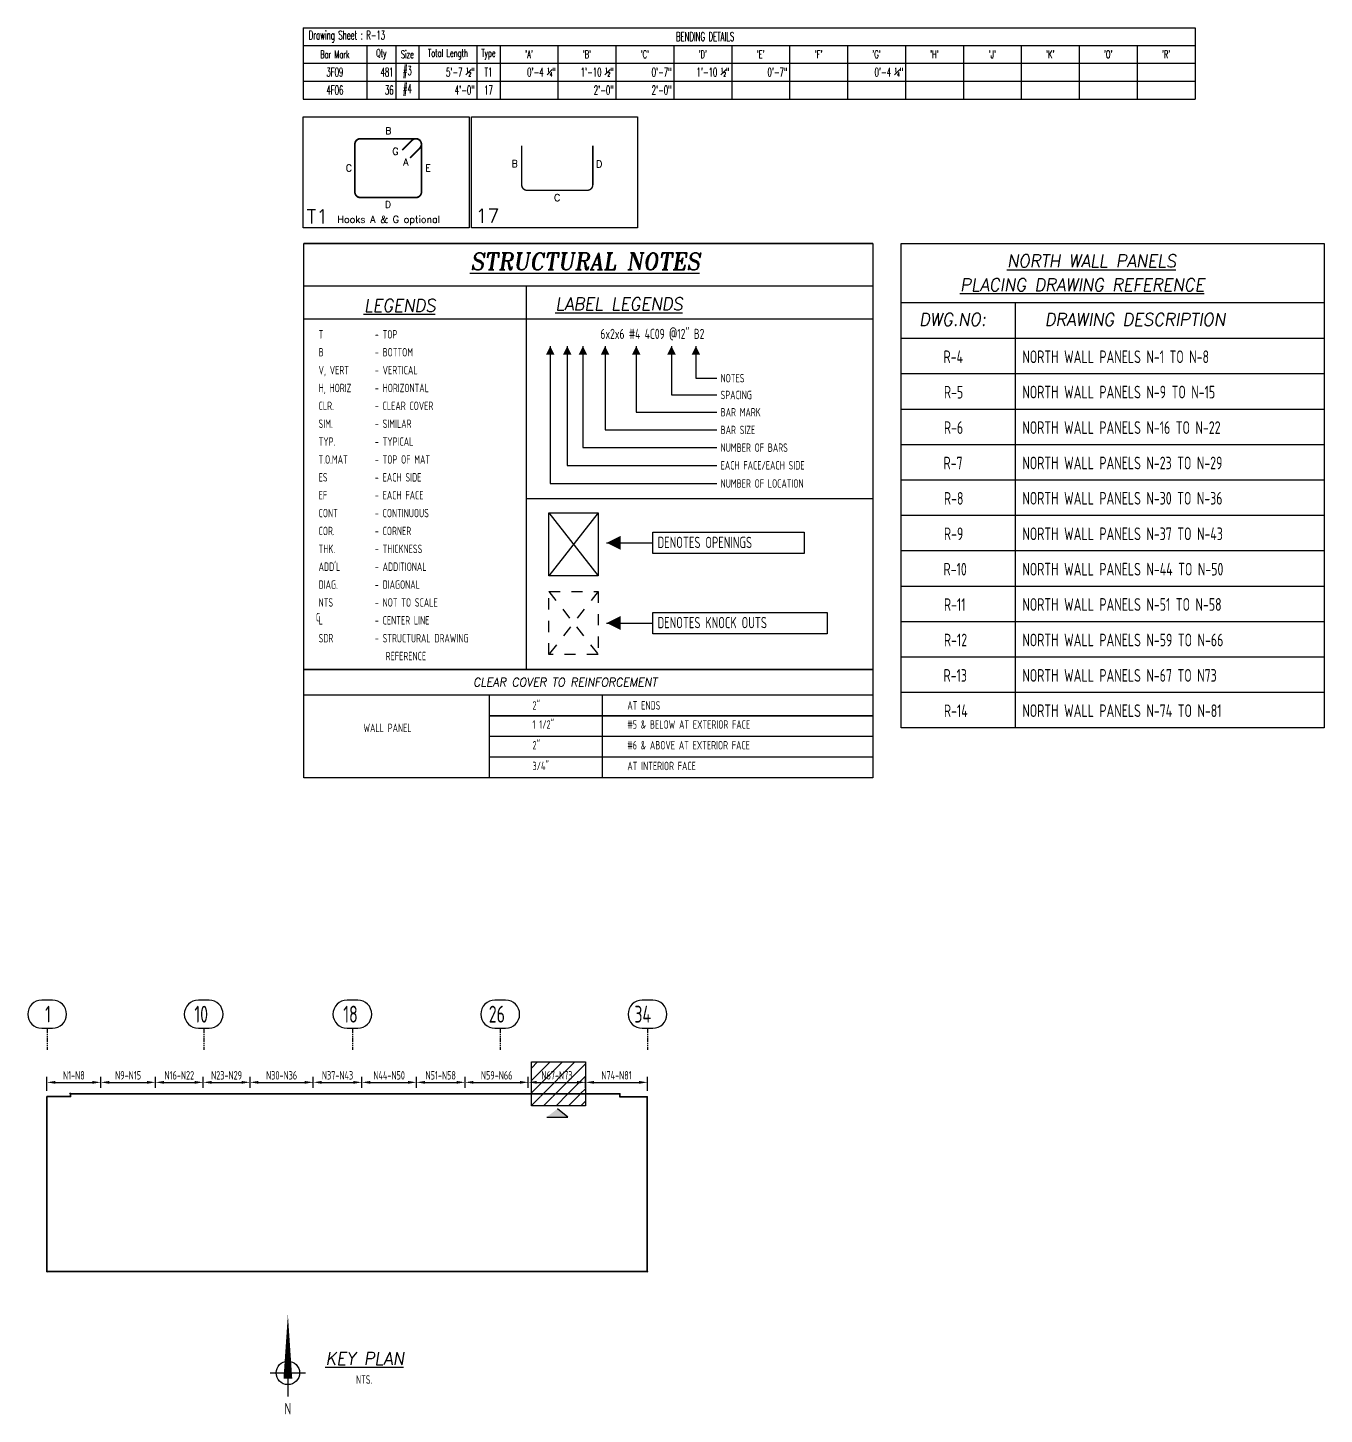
# Model space of a CAD drawing. Header units: inches. Extents: x -3675 to 11984, y -3832 to 1837.
# Drawn here: x 6451.3 to 6796.9, y -3497.9 to -3128.3 of the extents above; entities that cross this region are included whole.
import ezdxf
from ezdxf.enums import TextEntityAlignment as Align

# ---------------------------------------------------------------- set-up
doc = ezdxf.new("R2010")
doc.units = ezdxf.units.IN
doc.header["$MEASUREMENT"] = 0
doc.linetypes.add('HIDDEN', pattern=[6, 3, -3])
doc.linetypes.add('PHANTOM', pattern=[2.5, 1.25, -0.25, 0.25, -0.25, 0.25, -0.25])
doc.layers.get('0').update_dxf_attribs({"linetype": 'CONTINUOUS'})
doc.layers.get('Defpoints').update_dxf_attribs({"linetype": 'CONTINUOUS'})
for name, color, linetype in [('0-25', 7, 'CONTINUOUS'), ('0-25TEXT', 7, 'CONTINUOUS'), ('0-35', 3, 'CONTINUOUS'), ('0-35TEXT', 3, 'CONTINUOUS'), ('0-50', 10, 'CONTINUOUS'), ('BARLIST', 7, 'CONTINUOUS'), ('CADS-BAR-SKETCH', 7, 'CONTINUOUS'), ('GRID', 8, 'PHANTOM'), ('Hatch', 253, 'CONTINUOUS'), ('Hgblock', 7, 'CONTINUOUS'), ('hidden', 7, 'HIDDEN')]:
    doc.layers.add(name, color=color, linetype=linetype)
doc.styles.add('AR', font='ARCHQUIK.shx', dxfattribs={"width": 0.8})
doc.styles.add('ROMANS', font='romans.shx', dxfattribs={"width": 0.57})
doc.styles.add('ROMANT', font='romant')
doc.dimstyles.new('CADS_DIM_48', dxfattribs={"dimscale": 48, "dimtxt": 0.09375, "dimasz": 0.09375, "dimexe": 0.0625, "dimexo": 0.0625, "dimgap": 0.09375, "dimtad": 0, "dimtih": 1, "dimtoh": 1, "dimzin": 1, "dimdsep": 46, "dimlunit": 4, "dimtxsty": 'AR', "dimblk": 'CLOSED', "dimcen": 0.1875, "dimadec": 0, "dimazin": 0, "dimtfac": 1, "dimtofl": 0, "dimtmove": 0, "dimatfit": 1, "dimldrblk": 'DOTBLANK', "dimfxl": 1, "dimtzin": 0, "dimarcsym": 0})

# ---------------------------------------------------------------- blocks, each defined once
blk = doc.blocks.new('leadrblk')
blk.add_lwpolyline([(0, 0, 0, 1, 0), (1, 0, 1, 1, 0)], format="xyseb")
blk = doc.blocks.new('A$C2A293661')
at = {"layer": '0-35TEXT', "style": 'AR', "width": 0.8}
for s, p in [('C', (-0.72, 0.84)), ('L', (0, 0))]:
    blk.add_text(s, height=2.25, dxfattribs=at).set_placement(p)
blk = doc.blocks.new('*D1140')
at = {"layer": '0-35', "color": 0, "lineweight": -2, "transparency": 16777216}
for p, q in [((6456.4, -3411.74), (6456.4, -3407.95)), ((6458.65, -3409.45), (6468.53, -3409.45)), ((6470.78, -3410.95), (6470.78, -3407.95))]:
    blk.add_line(p, q, dxfattribs=at)
at = {"layer": '0-35', "color": 0, "transparency": 16777216}
for points in [[(6458.65, -3409.08), (6458.65, -3409.83), (6456.4, -3409.45)], [(6468.53, -3409.08), (6468.53, -3409.83), (6470.78, -3409.45)]]:
    blk.add_solid(points, dxfattribs=at)
at = {"layer": 'Defpoints', "color": 0, "transparency": 16777216}
for p in [(6470.78, -3409.45), (6456.4, -3413.24), (6470.78, -3412.45)]:
    blk.add_point(p, dxfattribs=at)
at = {"layer": '0-35', "color": 0, "transparency": 16777216, "insert": (6463.59, -3407.58), "char_height": 2.25, "attachment_point": 5, "style": 'AR'}
blk.add_mtext('N1-N8', dxfattribs=at)
blk = doc.blocks.new('_DotBlank')
at = {"layer": '0-35', "color": 0, "lineweight": -2}
blk.add_line((-0.5, 0), (-1, 0), dxfattribs=at)
blk.add_circle((0, 0), 0.5, dxfattribs=at)
blk = doc.blocks.new('*D1141')
at = {"layer": '0-35', "color": 0, "lineweight": -2, "transparency": 16777216}
for p, q in [((6470.78, -3410.95), (6470.78, -3407.95)), ((6473.03, -3409.45), (6483.09, -3409.45)), ((6485.34, -3410.95), (6485.34, -3407.95))]:
    blk.add_line(p, q, dxfattribs=at)
at = {"layer": '0-35', "color": 0, "transparency": 16777216}
for points in [[(6473.03, -3409.08), (6473.03, -3409.83), (6470.78, -3409.45)], [(6483.09, -3409.08), (6483.09, -3409.83), (6485.34, -3409.45)]]:
    blk.add_solid(points, dxfattribs=at)
at = {"layer": 'Defpoints', "color": 0, "transparency": 16777216}
for p in [(6485.34, -3409.45), (6470.78, -3412.45), (6485.34, -3412.45)]:
    blk.add_point(p, dxfattribs=at)
at = {"layer": '0-35', "color": 0, "transparency": 16777216, "insert": (6478.06, -3407.58), "char_height": 2.25, "attachment_point": 5, "style": 'AR'}
blk.add_mtext('N9-N15', dxfattribs=at)
blk = doc.blocks.new('*D1142')
at = {"layer": '0-35', "color": 0, "lineweight": -2, "transparency": 16777216}
for p, q in [((6485.34, -3410.95), (6485.34, -3407.95)), ((6487.59, -3409.45), (6495.82, -3409.45)), ((6498.07, -3410.95), (6498.07, -3407.95))]:
    blk.add_line(p, q, dxfattribs=at)
at = {"layer": '0-35', "color": 0, "transparency": 16777216}
for points in [[(6487.59, -3409.08), (6487.59, -3409.83), (6485.34, -3409.45)], [(6495.82, -3409.08), (6495.82, -3409.83), (6498.07, -3409.45)]]:
    blk.add_solid(points, dxfattribs=at)
at = {"layer": 'Defpoints', "color": 0, "transparency": 16777216}
for p in [(6498.07, -3409.45), (6485.34, -3412.45), (6498.07, -3412.45)]:
    blk.add_point(p, dxfattribs=at)
at = {"layer": '0-35', "color": 0, "transparency": 16777216, "insert": (6491.71, -3407.58), "char_height": 2.25, "attachment_point": 5, "style": 'AR'}
blk.add_mtext('N16-N22', dxfattribs=at)
blk = doc.blocks.new('*D1143')
at = {"layer": '0-35', "color": 0, "lineweight": -2, "transparency": 16777216}
for p, q in [((6498.07, -3410.95), (6498.07, -3407.95)), ((6500.32, -3409.45), (6508.3, -3409.45)), ((6510.55, -3410.95), (6510.55, -3407.95))]:
    blk.add_line(p, q, dxfattribs=at)
at = {"layer": '0-35', "color": 0, "transparency": 16777216}
for points in [[(6500.32, -3409.08), (6500.32, -3409.83), (6498.07, -3409.45)], [(6508.3, -3409.08), (6508.3, -3409.83), (6510.55, -3409.45)]]:
    blk.add_solid(points, dxfattribs=at)
at = {"layer": 'Defpoints', "color": 0, "transparency": 16777216}
for p in [(6510.55, -3409.45), (6498.07, -3412.45), (6510.55, -3412.45)]:
    blk.add_point(p, dxfattribs=at)
at = {"layer": '0-35', "color": 0, "transparency": 16777216, "insert": (6504.31, -3407.58), "char_height": 2.25, "attachment_point": 5, "style": 'AR'}
blk.add_mtext('N23-N29', dxfattribs=at)
blk = doc.blocks.new('*D1144')
at = {"layer": '0-35', "color": 0, "lineweight": -2, "transparency": 16777216}
for p, q in [((6510.55, -3410.95), (6510.55, -3407.95)), ((6512.8, -3409.45), (6525.16, -3409.45)), ((6527.41, -3410.95), (6527.41, -3407.95))]:
    blk.add_line(p, q, dxfattribs=at)
at = {"layer": '0-35', "color": 0, "transparency": 16777216}
for points in [[(6512.8, -3409.08), (6512.8, -3409.83), (6510.55, -3409.45)], [(6525.16, -3409.08), (6525.16, -3409.83), (6527.41, -3409.45)]]:
    blk.add_solid(points, dxfattribs=at)
at = {"layer": 'Defpoints', "color": 0, "transparency": 16777216}
for p in [(6527.41, -3409.45), (6510.55, -3412.45), (6527.41, -3412.45)]:
    blk.add_point(p, dxfattribs=at)
at = {"layer": '0-35', "color": 0, "transparency": 16777216, "insert": (6518.98, -3407.58), "char_height": 2.25, "attachment_point": 5, "style": 'AR'}
blk.add_mtext('N30-N36', dxfattribs=at)
blk = doc.blocks.new('*D1145')
at = {"layer": '0-35', "color": 0, "lineweight": -2, "transparency": 16777216}
for p, q in [((6527.41, -3410.95), (6527.41, -3407.95)), ((6529.66, -3409.45), (6538.1, -3409.45)), ((6540.35, -3410.95), (6540.35, -3407.95))]:
    blk.add_line(p, q, dxfattribs=at)
at = {"layer": '0-35', "color": 0, "transparency": 16777216}
for points in [[(6529.66, -3409.08), (6529.66, -3409.83), (6527.41, -3409.45)], [(6538.1, -3409.08), (6538.1, -3409.83), (6540.35, -3409.45)]]:
    blk.add_solid(points, dxfattribs=at)
at = {"layer": 'Defpoints', "color": 0, "transparency": 16777216}
for p in [(6540.35, -3409.45), (6527.41, -3412.45), (6540.35, -3412.45)]:
    blk.add_point(p, dxfattribs=at)
at = {"layer": '0-35', "color": 0, "transparency": 16777216, "insert": (6533.88, -3407.58), "char_height": 2.25, "attachment_point": 5, "style": 'AR'}
blk.add_mtext('N37-N43', dxfattribs=at)
blk = doc.blocks.new('*D1146')
at = {"layer": '0-35', "color": 0, "lineweight": -2, "transparency": 16777216}
for p, q in [((6540.35, -3410.95), (6540.35, -3407.95)), ((6542.6, -3409.45), (6552.66, -3409.45)), ((6554.91, -3410.95), (6554.91, -3407.95))]:
    blk.add_line(p, q, dxfattribs=at)
at = {"layer": '0-35', "color": 0, "transparency": 16777216}
for points in [[(6542.6, -3409.08), (6542.6, -3409.83), (6540.35, -3409.45)], [(6552.66, -3409.08), (6552.66, -3409.83), (6554.91, -3409.45)]]:
    blk.add_solid(points, dxfattribs=at)
at = {"layer": 'Defpoints', "color": 0, "transparency": 16777216}
for p in [(6554.91, -3409.45), (6540.35, -3412.45), (6554.91, -3412.45)]:
    blk.add_point(p, dxfattribs=at)
at = {"layer": '0-35', "color": 0, "transparency": 16777216, "insert": (6547.63, -3407.58), "char_height": 2.25, "attachment_point": 5, "style": 'AR'}
blk.add_mtext('N44-N50', dxfattribs=at)
blk = doc.blocks.new('*D1147')
at = {"layer": '0-35', "color": 0, "lineweight": -2, "transparency": 16777216}
for p, q in [((6554.91, -3410.95), (6554.91, -3407.95)), ((6557.16, -3409.45), (6565.61, -3409.45)), ((6567.86, -3410.95), (6567.86, -3407.95))]:
    blk.add_line(p, q, dxfattribs=at)
at = {"layer": '0-35', "color": 0, "transparency": 16777216}
for points in [[(6557.16, -3409.08), (6557.16, -3409.83), (6554.91, -3409.45)], [(6565.61, -3409.08), (6565.61, -3409.83), (6567.86, -3409.45)]]:
    blk.add_solid(points, dxfattribs=at)
at = {"layer": 'Defpoints', "color": 0, "transparency": 16777216}
for p in [(6567.86, -3409.45), (6554.91, -3412.45), (6567.86, -3412.45)]:
    blk.add_point(p, dxfattribs=at)
at = {"layer": '0-35', "color": 0, "transparency": 16777216, "insert": (6561.38, -3407.58), "char_height": 2.25, "attachment_point": 5, "style": 'AR'}
blk.add_mtext('N51-N58', dxfattribs=at)
blk = doc.blocks.new('*D1148')
at = {"layer": '0-35', "color": 0, "lineweight": -2, "transparency": 16777216}
for p, q in [((6567.86, -3410.95), (6567.86, -3407.95)), ((6570.11, -3409.45), (6582.48, -3409.45)), ((6584.73, -3410.95), (6584.73, -3407.95))]:
    blk.add_line(p, q, dxfattribs=at)
at = {"layer": '0-35', "color": 0, "transparency": 16777216}
for points in [[(6570.11, -3409.08), (6570.11, -3409.83), (6567.86, -3409.45)], [(6582.48, -3409.08), (6582.48, -3409.83), (6584.73, -3409.45)]]:
    blk.add_solid(points, dxfattribs=at)
at = {"layer": 'Defpoints', "color": 0, "transparency": 16777216}
for p in [(6584.73, -3409.45), (6567.86, -3412.45), (6584.73, -3412.45)]:
    blk.add_point(p, dxfattribs=at)
at = {"layer": '0-35', "color": 0, "transparency": 16777216, "insert": (6576.3, -3407.58), "char_height": 2.25, "attachment_point": 5, "style": 'AR'}
blk.add_mtext('N59-N66', dxfattribs=at)
blk = doc.blocks.new('*D1149')
at = {"layer": '0-35', "color": 0, "lineweight": -2, "transparency": 16777216}
for p, q in [((6584.73, -3410.95), (6584.73, -3407.95)), ((6586.98, -3409.45), (6597.74, -3409.45)), ((6599.99, -3410.95), (6599.99, -3407.95))]:
    blk.add_line(p, q, dxfattribs=at)
at = {"layer": '0-35', "color": 0, "transparency": 16777216}
for points in [[(6586.98, -3409.08), (6586.98, -3409.83), (6584.73, -3409.45)], [(6597.74, -3409.08), (6597.74, -3409.83), (6599.99, -3409.45)]]:
    blk.add_solid(points, dxfattribs=at)
at = {"layer": 'Defpoints', "color": 0, "transparency": 16777216}
for p in [(6599.99, -3409.45), (6584.73, -3412.45), (6599.99, -3412.45)]:
    blk.add_point(p, dxfattribs=at)
at = {"layer": '0-35', "color": 0, "transparency": 16777216, "insert": (6592.36, -3407.58), "char_height": 2.25, "attachment_point": 5, "style": 'AR'}
blk.add_mtext('N67-N73', dxfattribs=at)
blk = doc.blocks.new('*U1209')
at = {"layer": 'Hgblock', "color": 3}
for p, q in [((-0.375, 0), (0.375, 0)), ((0, 0), (0, -0.5))]:
    blk.add_line(p, q, dxfattribs=at)
blk.add_lwpolyline([(0, 1.25, 0, 0.187, 0), (0, -0.125, 0.187, 0.187, 0)], format="xyseb", dxfattribs=at)
blk.add_circle((0, 0), 0.25, dxfattribs=at)
at = {"layer": 'Hgblock', "color": 3, "style": 'AR', "width": 0.8}
blk.add_text('N', height=0.244, dxfattribs=at).set_placement((0, -0.761), align=Align.MIDDLE)
blk = doc.blocks.new('*D1150')
at = {"layer": '0-35', "color": 0, "lineweight": -2, "transparency": 16777216}
for p, q in [((6599.99, -3410.95), (6599.99, -3407.95)), ((6602.24, -3409.45), (6614.24, -3409.45)), ((6616.49, -3411.74), (6616.49, -3407.95))]:
    blk.add_line(p, q, dxfattribs=at)
at = {"layer": '0-35', "color": 0, "transparency": 16777216}
for points in [[(6602.24, -3409.08), (6602.24, -3409.83), (6599.99, -3409.45)], [(6614.24, -3409.08), (6614.24, -3409.83), (6616.49, -3409.45)]]:
    blk.add_solid(points, dxfattribs=at)
at = {"layer": 'Defpoints', "color": 0, "transparency": 16777216}
for p in [(6616.49, -3409.45), (6599.99, -3412.45), (6616.49, -3413.24)]:
    blk.add_point(p, dxfattribs=at)
at = {"layer": '0-35', "color": 0, "transparency": 16777216, "insert": (6608.24, -3407.58), "char_height": 2.25, "attachment_point": 5, "style": 'AR'}
blk.add_mtext('N74-N81', dxfattribs=at)
blk = doc.blocks.new('*T1261')
at = {"layer": 'BARLIST', "color": 0, "linetype": 'ByBlock', "lineweight": -2, "transparency": 16777216}
for p, q in [((0, 0), (237.77, 0)), ((0, 0), (0, -19.01)), ((237.77, 0), (237.77, -19.01)), ((0, -4.72), (237.77, -4.72)), ((17.01, -4.72), (17.01, -19.01)), ((24.73, -4.72), (24.73, -19.01)), ((30.91, -4.72), (30.91, -19.01)), ((46.35, -4.72), (46.35, -19.01)), ((52.52, -4.72), (52.52, -19.01)), ((67.96, -4.72), (67.96, -19.01)), ((83.4, -4.72), (83.4, -19.01)), ((98.83, -4.72), (98.83, -19.01)), ((114.27, -4.72), (114.27, -19.01)), ((129.71, -4.72), (129.71, -19.01)), ((145.15, -4.72), (145.15, -19.01)), ((160.58, -4.72), (160.58, -19.01)), ((176.02, -4.72), (176.02, -19.01)), ((191.46, -4.72), (191.46, -19.01)), ((206.89, -4.72), (206.89, -19.01)), ((222.33, -4.72), (222.33, -19.01)), ((0, -9.45), (237.77, -9.45)), ((0, -14.23), (237.77, -14.23)), ((0, -19.01), (237.77, -19.01))]:
    blk.add_line(p, q, dxfattribs=at)
at = {"layer": 'BARLIST', "color": 0, "transparency": 16777216, "style": 'ROMANS'}
for s, insert, char_height, width, attachment_point in [(' Drawing Sheet : R-13', (0.59, -2.36), 2.3622, 97.6535, 4), ('BENDING DETAILS', (99.43, -2.36), 2.3622, 137.752, 4), ('Bar Mark', (8.5, -7.09), 2.126, 15.8268, 5), ('Qty', (20.87, -7.09), 2.126, 6.5433, 5), ('Size', (27.82, -7.09), 2.126, 4.9961, 5), ('Total Length', (38.63, -7.09), 2.126, 14.2559, 5), ('Type', (49.44, -7.09), 2.126, 4.9961, 5), ("'A'", (60.24, -7.09), 2.126, 14.2559, 5), ("'B'", (75.68, -7.09), 2.126, 14.2559, 5), ("'C'", (91.12, -7.09), 2.126, 14.2559, 5), ("'D'", (106.55, -7.09), 2.126, 14.2559, 5), ("'E'", (121.99, -7.09), 2.126, 14.2559, 5), ("'F'", (137.43, -7.09), 2.126, 14.2559, 5), ("'G'", (152.86, -7.09), 2.126, 14.2559, 5), ("'H'", (168.3, -7.09), 2.126, 14.2559, 5), ("'J'", (183.74, -7.09), 2.126, 14.2559, 5), ("'K'", (199.18, -7.09), 2.126, 14.2559, 5), ("'O'", (214.61, -7.09), 2.126, 14.2559, 5), ("'R'", (230.05, -7.09), 2.126, 14.2559, 5), ('3F09', (8.5, -11.84), 2.362, 15.8268, 5), ('481', (24.14, -11.84), 2.362, 6.5433, 6), ('#3', (27.82, -11.84), 2.362, 4.9961, 5), ('5\'-7 {\\H0.5x;\\S1#2;}"', (45.76, -11.84), 2.3622, 14.2559, 6), ('T1', (49.44, -11.84), 2.362, 4.9961, 5), ('0\'-4 {\\H0.5x;\\S1#4;}"', (67.37, -11.84), 2.3622, 14.2559, 6), ('1\'-10 {\\H0.5x;\\S1#2;}"', (82.81, -11.84), 2.3622, 14.2559, 6), ('0\'-7"', (98.24, -11.84), 2.362, 14.2559, 6), ('1\'-10 {\\H0.5x;\\S1#2;}"', (113.68, -11.84), 2.3622, 14.2559, 6), ('0\'-7"', (129.12, -11.84), 2.362, 14.2559, 6), ('0\'-4 {\\H0.5x;\\S1#4;}"', (159.99, -11.84), 2.3622, 14.2559, 6), ('#4', (27.82, -16.62), 2.362, 4.9961, 5), ('4F06', (8.5, -16.62), 2.362, 15.8268, 5), ('36', (24.14, -16.62), 2.362, 6.5433, 6), ('4\'-0"', (45.76, -16.62), 2.362, 14.2559, 6), ('17', (49.44, -16.62), 2.362, 4.9961, 5), ('2\'-0"', (82.81, -16.62), 2.362, 14.2559, 6), ('2\'-0"', (98.24, -16.62), 2.362, 14.2559, 6)]:
    blk.add_mtext(s, dxfattribs=dict(at, insert=insert, char_height=char_height, width=width, attachment_point=attachment_point))
blk = doc.blocks.new('T1')
at = {"layer": 'CADS-BAR-SKETCH'}
blk.add_lwpolyline([(0, 0), (0, 1), (1.5, 1), (1.5, 0)], close=True, dxfattribs=at)
at = {"layer": 'CADS-BAR-SKETCH', "const_width": 0.0156}
for points in [[(0.468, 0.754, -0.414214), (0.518, 0.804, 0.414214), (0.468, 0.754), (0.468, 0.323, 0.414214), (0.518, 0.273), (1.019, 0.273, 0.414214), (1.069, 0.323), (1.069, 0.754, 0.668179), (0.983, 0.789), (0.896, 0.702)], [(0.966, 0.631), (1.054, 0.719, 0.668179), (1.019, 0.804), (0.518, 0.804)]]:
    blk.add_lwpolyline(points, format="xyb", dxfattribs=at)
at = {"layer": 'CADS-BAR-SKETCH', "style": 'ROMANS'}
for s, height, p in [('B', 0.0625, (0.742, 0.844)), ('G', 0.0625, (0.806, 0.659)), ('C', 0.0625, (0.386, 0.508)), ('A', 0.0625, (0.903, 0.563)), ('E', 0.0625, (1.103, 0.508)), ('T1', 0.125, (0.033, 0.039)), ('D', 0.0625, (0.739, 0.179)), ('Hooks A & G optional', 0.0625, (0.311, 0.045))]:
    blk.add_text(s, height=height, dxfattribs=at).set_placement(p)
blk = doc.blocks.new('17')
at = {"layer": 'CADS-BAR-SKETCH'}
blk.add_lwpolyline([(0, 0), (0, 1), (1.5, 1), (1.5, 0)], close=True, dxfattribs=at)
at = {"layer": 'CADS-BAR-SKETCH', "const_width": 0.0125}
blk.add_lwpolyline([(0.454, 0.741), (0.454, 0.388, 0.414214), (0.504, 0.338), (1.046, 0.338, 0.414214), (1.096, 0.388), (1.096, 0.741)], format="xyb", dxfattribs=at)
at = {"layer": 'CADS-BAR-SKETCH', "style": 'ROMANS'}
for s, height, p in [('B', 0.0625, (0.363, 0.547)), ('D', 0.0625, (1.125, 0.544)), ('C', 0.0625, (0.746, 0.24)), ('17', 0.125, (0.037, 0.045))]:
    blk.add_text(s, height=height, dxfattribs=at).set_placement(p)
blk = doc.blocks.new('*T1262')
at = {"layer": 'BARLIST', "color": 0, "transparency": 16777216, "xscale": 29.52755949857756, "yscale": 29.52755949857756, "zscale": 29.52755949857756}
for name, p in [('T1', (0.3, -29.53, 0)), ('17', (45.18, -29.53, 0))]:
    blk.add_blockref(name, p, dxfattribs=at)

msp = doc.modelspace()

# ---------------------------------------------------------------- hatches: boundary and pattern name
at = {"layer": '0-25TEXT'}
msp.add_hatch(color=256, dxfattribs=at).paths.add_polyline_path([(6595.29078, -3418.69141), (6592.47835, -3416.53147), (6589.66592, -3418.69141)])
at = {"layer": 'Hatch'}
h = msp.add_hatch(dxfattribs=at)
h.set_pattern_fill('ANSI31', color=256, scale=18.75)
h.set_pattern_definition([(45, (-3426.7491, -3895.2392), (-1.6572815, 1.6572815), [])])
h.paths.add_polyline_path([(6585.58959, -3404.01087), (6585.58959, -3413.23677), (6585.65819, -3413.23677), (6591.91525, -3413.23677), (6591.91525, -3412.52115), (6591.71317, -3412.52115), (6591.71317, -3412.45255), (6599.9697, -3412.45255), (6599.9697, -3404.01087)])
h.paths.add_polyline_path([(6591.98384, -3412.52115), (6591.98384, -3413.30536), (6585.65819, -3413.30536), (6585.65819, -3415.68999), (6599.9697, -3415.68999), (6599.9697, -3412.52115)])

# ---------------------------------------------------------------- linework, layer by layer
at = {"layer": '0-25'}
for points in [[(6603.33686, -3257.6752), (6590.19798, -3274.47155)], [(6590.19798, -3257.6752), (6603.33686, -3274.47155)]]:
    msp.add_lwpolyline(points, dxfattribs=at)
at = {"layer": '0-25TEXT'}
for p, q in [((6595.29078, -3418.69141), (6592.47835, -3416.53147)), ((6589.66592, -3418.69141), (6595.29078, -3418.69141))]:
    msp.add_line(p, q, dxfattribs=at)
for points in [[(6590.55836, -3213.22037), (6590.55836, -3249.8293), (6634.98239, -3249.8293)], [(6595.10897, -3213.22037), (6595.10897, -3244.99132), (6634.98239, -3244.99132)], [(6599.27238, -3213.22037), (6599.27238, -3240.27262), (6634.98239, -3240.27262)], [(6605.17851, -3213.22037), (6605.17851, -3235.55391), (6634.98239, -3235.55391)], [(6613.50534, -3213.22037), (6613.50534, -3230.83521), (6634.98239, -3230.83521)], [(6622.89712, -3213.22037), (6622.89712, -3226.23573), (6634.98239, -3226.23573)], [(6629.3842, -3213.22037), (6629.3842, -3221.75554), (6634.98239, -3221.75554)], [(6605.59575, -3265.64753), (6617.89633, -3265.64753)], [(6605.59575, -3287.02446), (6617.89633, -3287.02446)], [(6605.59575, -3287.02446), (6617.89633, -3287.02446)]]:
    msp.add_lwpolyline(points, dxfattribs=at)
at = {"layer": '0-35'}
for p, q in [((6456.40356, -3413.23677), (6456.40356, -3413.30536)), ((6462.72921, -3413.23677), (6456.40356, -3413.23677)), ((6456.40356, -3413.30536), (6456.40356, -3413.23677)), ((6456.40356, -3413.23677), (6456.47215, -3413.23677)), ((6456.40356, -3459.97745), (6456.40356, -3413.23677)), ((6462.7978, -3413.30536), (6456.40356, -3413.30536)), ((6456.47215, -3459.97745), (6456.47215, -3413.23677)), ((6458.53652, -3413.23677), (6458.53652, -3413.30536)), ((6460.6667, -3413.23677), (6460.6667, -3413.30536)), ((6462.7978, -3412.45255), (6462.52713, -3412.45255)), ((6462.52713, -3412.45255), (6609.22777, -3412.45255)), ((6462.52713, -3412.52115), (6462.52713, -3412.45255)), ((6462.52713, -3412.45255), (6462.52713, -3412.52115)), ((6462.52713, -3412.52115), (6462.72921, -3412.52115)), ((6462.72921, -3413.23677), (6462.72921, -3412.52115)), ((6462.7978, -3413.30536), (6462.7978, -3412.52115)), ((6462.7978, -3412.52115), (6609.0294, -3412.52115)), ((6462.7978, -3413.30536), (6462.7978, -3413.23677)), ((6464.43737, -3412.45255), (6464.43737, -3412.52115)), ((6464.43762, -3412.45255), (6464.43762, -3412.52115)), ((6466.34532, -3412.45255), (6466.34532, -3412.52115)), ((6466.34532, -3412.45255), (6466.34532, -3412.52115)), ((6468.4755, -3412.45255), (6468.4755, -3412.52115)), ((6468.4755, -3412.45255), (6468.4755, -3412.52115)), ((6470.78366, -3412.45255), (6470.78366, -3412.52115)), ((6473.09182, -3412.45255), (6473.09182, -3412.52115)), ((6475.39998, -3412.45255), (6475.39998, -3412.52115)), ((6477.70814, -3412.45255), (6477.70814, -3412.52115)), ((6478.41449, -3412.45255), (6478.41449, -3412.52115)), ((6480.72265, -3412.45255), (6480.72265, -3412.52115)), ((6483.03081, -3412.45255), (6483.03081, -3412.52115)), ((6485.33897, -3412.45255), (6485.33897, -3412.52115)), ((6487.64713, -3412.45255), (6487.64713, -3412.52115)), ((6488.35348, -3412.45255), (6488.35348, -3412.52115)), ((6490.66164, -3412.45255), (6490.66164, -3412.52115)), ((6492.9698, -3412.45255), (6492.9698, -3412.52115)), ((6495.27796, -3412.45255), (6495.27796, -3412.52115)), ((6497.36364, -3412.45255), (6497.36364, -3412.52115)), ((6498.07278, -3412.45255), (6498.07278, -3412.52115)), ((6500.60619, -3412.45255), (6500.60619, -3412.52115)), ((6500.60619, -3412.52115), (6500.60619, -3412.45255)), ((6502.91435, -3412.52115), (6502.91435, -3412.45255)), ((6505.22251, -3412.52115), (6505.22251, -3412.45255)), ((6507.53066, -3412.52115), (6507.53066, -3412.45255)), ((6508.23702, -3412.52115), (6508.23702, -3412.45255)), ((6510.54518, -3412.52115), (6510.54518, -3412.45255)), ((6512.85333, -3412.52115), (6512.85333, -3412.45255)), ((6515.16149, -3412.52115), (6515.16149, -3412.45255)), ((6517.46965, -3412.52115), (6517.46965, -3412.45255)), ((6518.176, -3412.52115), (6518.176, -3412.45255)), ((6520.48416, -3412.52115), (6520.48416, -3412.45255)), ((6522.79232, -3412.52115), (6522.79232, -3412.45255)), ((6525.10048, -3412.52115), (6525.10048, -3412.45255)), ((6527.40864, -3412.52115), (6527.40864, -3412.45255)), ((6528.11499, -3412.52115), (6528.11499, -3412.45255)), ((6530.42315, -3412.52115), (6530.42315, -3412.45255)), ((6532.72668, -3412.52115), (6532.72668, -3412.45255)), ((6535.0302, -3412.52115), (6535.0302, -3412.45255)), ((6537.33836, -3412.52115), (6537.33836, -3412.45255)), ((6538.04471, -3412.52115), (6538.04471, -3412.45255)), ((6540.35287, -3412.52115), (6540.35287, -3412.45255)), ((6542.66103, -3412.52115), (6542.66103, -3412.45255)), ((6544.96919, -3412.52115), (6544.96919, -3412.45255)), ((6547.27735, -3412.52115), (6547.27735, -3412.45255)), ((6547.9837, -3412.52115), (6547.9837, -3412.45255)), ((6550.29186, -3412.52115), (6550.29186, -3412.45255)), ((6552.60002, -3412.52115), (6552.60002, -3412.45255)), ((6554.90817, -3412.52115), (6554.90817, -3412.45255)), ((6557.21633, -3412.52115), (6557.21633, -3412.45255)), ((6557.92269, -3412.52115), (6557.92269, -3412.45255)), ((6560.23084, -3412.52115), (6560.23084, -3412.45255)), ((6562.539, -3412.52115), (6562.539, -3412.45255)), ((6564.84716, -3412.52115), (6564.84716, -3412.45255)), ((6567.15532, -3412.52115), (6567.15532, -3412.45255)), ((6567.86167, -3412.52115), (6567.86167, -3412.45255)), ((6570.16983, -3412.52115), (6570.16983, -3412.45255)), ((6572.48077, -3412.52115), (6572.48077, -3412.45255)), ((6574.79171, -3412.52115), (6574.79171, -3412.45255)), ((6577.09987, -3412.52115), (6577.09987, -3412.45255)), ((6577.80622, -3412.52115), (6577.80622, -3412.45255)), ((6580.11438, -3412.52115), (6580.11438, -3412.45255)), ((6582.42254, -3412.52115), (6582.42254, -3412.45255)), ((6584.7307, -3412.52115), (6584.7307, -3412.45255)), ((6587.03886, -3412.52115), (6587.03886, -3412.45255)), ((6587.74521, -3412.52115), (6587.74521, -3412.45255)), ((6590.05337, -3412.52115), (6590.05337, -3412.45255)), ((6592.36153, -3412.52115), (6592.36153, -3412.45255)), ((6594.66969, -3412.52115), (6594.66969, -3412.45255)), ((6596.97785, -3412.52115), (6596.97785, -3412.45255)), ((6597.6842, -3412.52115), (6597.6842, -3412.45255)), ((6599.99236, -3412.52115), (6599.99236, -3412.45255)), ((6602.30052, -3412.52115), (6602.30052, -3412.45255)), ((6604.60868, -3412.52115), (6604.60868, -3412.45255)), ((6606.91683, -3412.52115), (6606.91683, -3412.45255)), ((6609.0294, -3412.52115), (6609.0294, -3413.30536)), ((6609.0294, -3413.30536), (6616.41907, -3413.30536)), ((6609.098, -3412.52115), (6609.22777, -3412.52115)), ((6609.098, -3412.52115), (6609.098, -3413.23677)), ((6609.098, -3413.23677), (6616.41907, -3413.23677)), ((6609.22777, -3412.52115), (6609.22777, -3412.45255)), ((6611.677, -3413.23677), (6611.677, -3413.30536)), ((6613.80719, -3413.23677), (6613.80719, -3413.30536)), ((6616.41907, -3413.30536), (6616.41907, -3413.23677)), ((6616.42597, -3459.97745), (6616.42597, -3413.23525)), ((6616.42597, -3413.23525), (6616.49457, -3413.23525)), ((6616.49457, -3459.97745), (6616.49457, -3413.23525)), ((6456.40356, -3415.36695), (6456.47215, -3415.36695)), ((6456.40356, -3417.49713), (6456.47215, -3417.49713)), ((6616.42597, -3415.08419), (6616.42597, -3415.15279)), ((6616.42597, -3415.15279), (6616.42597, -3415.08419)), ((6616.42597, -3415.08419), (6616.49457, -3415.08419)), ((6616.42597, -3416.65733), (6616.49457, -3416.65733)), ((6616.42597, -3417.95406), (6616.49457, -3417.95406)), ((6456.40356, -3419.62731), (6456.47215, -3419.62731)), ((6456.40356, -3421.75749), (6456.47215, -3421.75749)), ((6616.42597, -3419.62731), (6616.49457, -3419.62731)), ((6616.42597, -3421.75749), (6616.49457, -3421.75749)), ((6456.40356, -3423.88767), (6456.47215, -3423.88767)), ((6616.42597, -3423.88767), (6616.49457, -3423.88767)), ((6456.40356, -3426.01785), (6456.47215, -3426.01785)), ((6456.40356, -3428.14803), (6456.47215, -3428.14803)), ((6616.42597, -3426.01785), (6616.49457, -3426.01785)), ((6616.42597, -3428.14803), (6616.49457, -3428.14803)), ((6456.40356, -3430.27821), (6456.47215, -3430.27821)), ((6456.40356, -3432.40839), (6456.47215, -3432.40839)), ((6616.42597, -3430.27821), (6616.49457, -3430.27821)), ((6616.42597, -3432.40839), (6616.49457, -3432.40839)), ((6456.40356, -3434.53857), (6456.47215, -3434.53857)), ((6456.40356, -3436.66875), (6456.47215, -3436.66875)), ((6616.42597, -3434.53857), (6616.49457, -3434.53857)), ((6616.42597, -3436.66875), (6616.49457, -3436.66875)), ((6456.40356, -3438.79893), (6456.47215, -3438.79893)), ((6616.42597, -3438.79893), (6616.49457, -3438.79893)), ((6456.40356, -3440.92911), (6456.47215, -3440.92911)), ((6456.40356, -3443.05929), (6456.47215, -3443.05929)), ((6616.42597, -3440.92911), (6616.49457, -3440.92911)), ((6616.42597, -3443.05929), (6616.49457, -3443.05929)), ((6456.40356, -3445.18947), (6456.47215, -3445.18947)), ((6456.40356, -3447.31965), (6456.47215, -3447.31965)), ((6616.42597, -3445.18947), (6616.49457, -3445.18947)), ((6616.42597, -3447.31965), (6616.49457, -3447.31965)), ((6456.40356, -3449.44983), (6456.47215, -3449.44983)), ((6456.40356, -3451.58001), (6456.47215, -3451.58001)), ((6616.42597, -3449.44983), (6616.49457, -3449.44983)), ((6616.42597, -3451.58001), (6616.49457, -3451.58001)), ((6456.40356, -3453.71019), (6456.47215, -3453.71019)), ((6616.42597, -3453.71019), (6616.49457, -3453.71019)), ((6456.40356, -3455.84038), (6456.47215, -3455.84038)), ((6456.40356, -3457.97056), (6456.47215, -3457.97056)), ((6616.42597, -3455.84038), (6616.49457, -3455.84038)), ((6616.42597, -3457.97056), (6616.49457, -3457.97056)), ((6616.49457, -3459.90885), (6456.40356, -3459.90885)), ((6456.40356, -3459.90885), (6456.40356, -3459.97745)), ((6616.49457, -3459.97745), (6456.40356, -3459.97745)), ((6456.40356, -3459.97745), (6456.47215, -3459.97745)), ((6457.93677, -3459.90885), (6457.93677, -3459.97745)), ((6459.46998, -3459.90885), (6459.46998, -3459.97745)), ((6461.77814, -3459.90885), (6461.77814, -3459.97745)), ((6464.08629, -3459.90885), (6464.08629, -3459.97745)), ((6464.79265, -3459.90885), (6464.79265, -3459.97745)), ((6467.10081, -3459.90885), (6467.10081, -3459.97745)), ((6469.41479, -3459.90885), (6469.41479, -3459.97745)), ((6471.72295, -3459.90885), (6471.72295, -3459.97745)), ((6474.03111, -3459.90885), (6474.03111, -3459.97745)), ((6474.73746, -3459.90885), (6474.73746, -3459.97745)), ((6477.04562, -3459.90885), (6477.04562, -3459.97745)), ((6479.35378, -3459.90885), (6479.35378, -3459.97745)), ((6481.66194, -3459.90885), (6481.66194, -3459.97745)), ((6483.9701, -3459.90885), (6483.9701, -3459.97745)), ((6484.67645, -3459.90885), (6484.67645, -3459.97745)), ((6486.98461, -3459.90885), (6486.98461, -3459.97745)), ((6489.29277, -3459.90885), (6489.29277, -3459.97745)), ((6491.60093, -3459.90885), (6491.60093, -3459.97745)), ((6493.90909, -3459.90885), (6493.90909, -3459.97745)), ((6494.61544, -3459.90885), (6494.61544, -3459.97745)), ((6496.9236, -3459.90885), (6496.9236, -3459.97745)), ((6499.23176, -3459.90885), (6499.23176, -3459.97745)), ((6501.53991, -3459.90885), (6501.53991, -3459.97745)), ((6503.84807, -3459.90885), (6503.84807, -3459.97745)), ((6504.55443, -3459.90885), (6504.55443, -3459.97745)), ((6506.86258, -3459.90885), (6506.86258, -3459.97745)), ((6509.17074, -3459.90885), (6509.17074, -3459.97745)), ((6511.4789, -3459.90885), (6511.4789, -3459.97745)), ((6513.78706, -3459.90885), (6513.78706, -3459.97745)), ((6514.49341, -3459.90885), (6514.49341, -3459.97745)), ((6516.80157, -3459.90885), (6516.80157, -3459.97745)), ((6519.10973, -3459.90885), (6519.10973, -3459.97745)), ((6521.41789, -3459.90885), (6521.41789, -3459.97745)), ((6523.72605, -3459.90885), (6523.72605, -3459.97745)), ((6524.4324, -3459.90885), (6524.4324, -3459.97745)), ((6526.74056, -3459.90885), (6526.74056, -3459.97745)), ((6529.04872, -3459.90885), (6529.04872, -3459.97745)), ((6531.35688, -3459.90885), (6531.35688, -3459.97745)), ((6533.66504, -3459.90885), (6533.66504, -3459.97745)), ((6534.37139, -3459.90885), (6534.37139, -3459.97745)), ((6536.67955, -3459.90885), (6536.67955, -3459.97745)), ((6538.98771, -3459.90885), (6538.98771, -3459.97745)), ((6541.29587, -3459.90885), (6541.29587, -3459.97745)), ((6543.60402, -3459.90885), (6543.60402, -3459.97745)), ((6544.31038, -3459.90885), (6544.31038, -3459.97745)), ((6546.61854, -3459.90885), (6546.61854, -3459.97745)), ((6548.92669, -3459.90885), (6548.92669, -3459.97745)), ((6551.23485, -3459.90885), (6551.23485, -3459.97745)), ((6553.54301, -3459.90885), (6553.54301, -3459.97745)), ((6554.24936, -3459.90885), (6554.24936, -3459.97745)), ((6556.55752, -3459.90885), (6556.55752, -3459.97745)), ((6558.86568, -3459.90885), (6558.86568, -3459.97745)), ((6561.17384, -3459.90885), (6561.17384, -3459.97745)), ((6563.482, -3459.90885), (6563.482, -3459.97745)), ((6564.18835, -3459.90885), (6564.18835, -3459.97745)), ((6566.49651, -3459.90885), (6566.49651, -3459.97745)), ((6568.80467, -3459.90885), (6568.80467, -3459.97745)), ((6571.11283, -3459.90885), (6571.11283, -3459.97745)), ((6573.64624, -3459.90885), (6573.64624, -3459.97745)), ((6574.35259, -3459.90885), (6574.35259, -3459.97745)), ((6576.44106, -3459.90885), (6576.44106, -3459.97745)), ((6578.74922, -3459.90885), (6578.74922, -3459.97745)), ((6581.05738, -3459.90885), (6581.05738, -3459.97745)), ((6583.36554, -3459.90885), (6583.36554, -3459.97745)), ((6584.07189, -3459.90885), (6584.07189, -3459.97745)), ((6586.38005, -3459.90885), (6586.38005, -3459.97745)), ((6588.68821, -3459.90885), (6588.68821, -3459.97745)), ((6590.99637, -3459.90885), (6590.99637, -3459.97745)), ((6593.30453, -3459.90885), (6593.30453, -3459.97745)), ((6594.01088, -3459.90885), (6594.01088, -3459.97745)), ((6596.31904, -3459.90885), (6596.31904, -3459.97745)), ((6598.6272, -3459.90885), (6598.6272, -3459.97745)), ((6600.93535, -3459.90885), (6600.93535, -3459.97745)), ((6603.24351, -3459.90885), (6603.24351, -3459.97745)), ((6605.55167, -3459.90885), (6605.55167, -3459.97745)), ((6607.85983, -3459.90885), (6607.85983, -3459.97745)), ((6610.16799, -3459.90885), (6610.16799, -3459.97745)), ((6612.47615, -3459.90885), (6612.47615, -3459.97745)), ((6614.48675, -3459.90885), (6614.48675, -3459.97745)), ((6616.42597, -3459.97745), (6616.49457, -3459.97745)), ((6616.49457, -3459.90885), (6616.49457, -3459.97745))]:
    msp.add_line(p, q, dxfattribs=at)
at = {"layer": '0-35', "elevation": 0}
msp.add_lwpolyline([(6590.19798, -3257.6752), (6603.33686, -3257.6752), (6603.33686, -3274.47155), (6590.19798, -3274.47155)], close=True, dxfattribs=at)
at = {"layer": '0-35', "color": 1, "elevation": 0}
for points in [[(6524.86408, -3328.31297), (6524.86408, -3299.42987), (6676.52941, -3299.42987), (6676.52941, -3328.31297)], [(6574.26115, -3311.73594), (6676.52941, -3311.73594)], [(6676.52941, -3311.73594), (6574.26115, -3311.73594)], [(6676.52941, -3317.26161), (6574.26115, -3317.26161)], [(6676.52941, -3322.78729), (6574.26115, -3322.78729)], [(6676.52941, -3328.31297), (6524.86408, -3328.31297)]]:
    msp.add_lwpolyline(points, dxfattribs=at)
at = {"layer": '0-35'}
msp.add_lwpolyline([(6599.9697, -3415.68999), (6585.58959, -3415.68999), (6585.58959, -3404.01087), (6599.9697, -3404.01087)], close=True, dxfattribs=at)
at = {"layer": '0-50'}
for p, q in [((6676.52941, -3185.83485, 0), (6524.86408, -3185.83485, 0)), ((6676.52941, -3197.27157, 0), (6524.86408, -3197.27157, 0)), ((6584.18385, -3197.27157, 0), (6584.18385, -3299.42987, 0)), ((6796.88352, -3201.69757, 0), (6684.08026, -3201.69757, 0)), ((6714.56662, -3314.99796, 0), (6714.56662, -3201.69757, 0)), ((6676.52941, -3206.06304, 0), (6524.86408, -3206.06304, 0)), ((6796.88352, -3211.20085, 0), (6684.08026, -3211.20085, 0)), ((6796.88352, -3220.63695, 0), (6684.08026, -3220.63695, 0)), ((6796.88352, -3230.07305, 0), (6684.08026, -3230.07305, 0)), ((6796.88352, -3239.50915, 0), (6684.08026, -3239.50915, 0)), ((6796.88352, -3248.94525, 0), (6684.08026, -3248.94525, 0)), ((6676.52941, -3253.87538, 0), (6584.18385, -3253.87538, 0)), ((6796.88352, -3258.38135, 0), (6684.08026, -3258.38135, 0)), ((6796.88352, -3267.81745, 0), (6684.08026, -3267.81745, 0)), ((6796.88352, -3277.25355, 0), (6684.08026, -3277.25355, 0)), ((6796.88352, -3286.68965, 0), (6684.08026, -3286.68965, 0)), ((6796.88352, -3296.12575, 0), (6684.08026, -3296.12575, 0)), ((6676.52941, -3299.42987, 0), (6524.86408, -3299.42987, 0)), ((6676.52941, -3299.42987, 0), (6524.86408, -3299.42987, 0)), ((6676.52941, -3306.21026, 0), (6524.86408, -3306.21026, 0)), ((6574.26115, -3306.21026, 0), (6574.26115, -3328.31297, 0)), ((6604.3937, -3306.21026, 0), (6604.3937, -3328.31297, 0)), ((6796.88352, -3305.56185, 0), (6684.08026, -3305.56185, 0))]:
    msp.add_line(p, q, dxfattribs=at)
at = {"layer": '0-50', "elevation": 0}
for points in [[(6524.86408, -3299.42987), (6524.86408, -3185.83485), (6676.52941, -3185.83485), (6676.52941, -3299.42987)], [(6684.08026, -3314.99796), (6684.08026, -3185.83485), (6796.88352, -3185.83485), (6796.88352, -3314.99796)], [(6617.89633, -3262.8107), (6658.29101, -3262.8107), (6658.29101, -3268.48435), (6617.89633, -3268.48435)], [(6617.89633, -3284.18763), (6664.38748, -3284.18763), (6664.38748, -3289.86128), (6617.89633, -3289.86128)]]:
    msp.add_lwpolyline(points, close=True, dxfattribs=at)
at = {"layer": '0-50'}
for points in [[(6457.88977, -3387.53145), (6455.05454, -3387.53145, 1), (6455.05454, -3395.03145), (6457.88977, -3395.03145, 1)], [(6499.629, -3387.53145), (6496.79377, -3387.53145, 1), (6496.79377, -3395.03145), (6499.629, -3395.03145, 1)], [(6539.24584, -3387.53145), (6536.41061, -3387.53145, 1), (6536.41061, -3395.03145), (6539.24584, -3395.03145, 1)], [(6578.66682, -3387.53145), (6575.83159, -3387.53145, 1), (6575.83159, -3395.03145), (6578.66682, -3395.03145, 1)], [(6617.91218, -3387.53145), (6615.07695, -3387.53145, 1), (6615.07695, -3395.03145), (6617.91218, -3395.03145, 1)]]:
    msp.add_lwpolyline(points, format="xyb", close=True, dxfattribs=at)
at = {"layer": 'GRID', "lineweight": -3}
for points in [[(6456.47215, -3395.03145), (6456.47215, -3400.77843)], [(6498.21138, -3395.03145), (6498.21138, -3400.77843)], [(6537.82822, -3395.03145), (6537.82822, -3400.77843)], [(6577.2492, -3395.03145), (6577.2492, -3400.77843)], [(6616.49457, -3395.03145), (6616.49457, -3400.77843)], [(6616.49457, -3395.03145), (6616.49457, -3400.77843)]]:
    msp.add_lwpolyline(points, dxfattribs=at)
at = {"layer": 'hidden', "elevation": 0}
msp.add_lwpolyline([(6590.19798, -3278.62628), (6603.33686, -3278.62628), (6603.33686, -3295.42263), (6590.19798, -3295.42263)], close=True, dxfattribs=at)
at = {"layer": 'hidden'}
for points in [[(6603.33686, -3278.62628), (6590.19798, -3295.42263)], [(6590.19798, -3278.62628), (6603.33686, -3295.42263)]]:
    msp.add_lwpolyline(points, dxfattribs=at)

# ---------------------------------------------------------------- block references
for name, p in [('*T1261', (6524.67552, -3128.3474)), ('*T1262', (6524.38025, -3152.13818))]:
    msp.add_blockref(name, p)
at = {"layer": '0-25TEXT', "xscale": 2.249574803150615, "yscale": 0.9002834645671101, "zscale": 1.2, "rotation": 270.0000046056895}
for p in [(6590.55836, -3213.22037, 0), (6595.10897, -3213.22037, 0), (6599.27238, -3213.22037, 0), (6605.17851, -3213.22037, 0), (6613.50534, -3213.22037, 0), (6622.89712, -3213.22037, 0), (6629.3842, -3213.22037, 0)]:
    msp.add_blockref('leadrblk', p, dxfattribs=at)
at = {"layer": '0-25TEXT', "xscale": 3.749291338582678, "yscale": 1.500472440944882, "zscale": 0.5}
for p in [(6605.59575, -3265.64753, 0), (6605.59575, -3287.02446, 0)]:
    msp.add_blockref('leadrblk', p, dxfattribs=at)
at = {"layer": '0-35'}
msp.add_blockref('A$C2A293661', (6528.83423, -3287.42852, 0), dxfattribs=at)
at = {"layer": 'BARLIST', "xscale": 12.5, "yscale": 12.5, "zscale": 12.5}
msp.add_blockref('*U1209', (6520.64388, -3486.90106), dxfattribs=at)

# ---------------------------------------------------------------- texts
at = {"linetype": 'Continuous', "style": 'ROMANT', "oblique": 9, "width": 0.95}
for s, height, p in [('%%USTRUCTURAL NOTES', 4.5, (6599.91438, -3192.87417, 0)), ('%%ULABEL LEGENDS', 3.375, (6608.96159, -3203.65505, 0)), ('%%ULEGENDS', 3.375, (6550.48184, -3204.05957, 0))]:
    msp.add_text(s, height=height, dxfattribs=at).set_placement(p, align=Align.CENTER)
for s, height, p in [('%%UNORTH WALL PANELS', 3.375, (6712.35485, -3192.21059, 0)), ('%%UPLACING DRAWING REFERENCE', 3.375, (6699.83272, -3198.54687, 0)), ('DWG.NO:', 3.375, (6688.87417, -3207.77909, 0)), ('DRAWING DESCRIPTION', 3.375, (6722.35392, -3207.77909, 0)), ('CLEAR COVER TO REINFORCEMENT', 2.25, (6570.04194, -3303.91439, 0))]:
    msp.add_text(s, height=height, dxfattribs=at).set_placement(p)
at = {"color": 7, "linetype": 'Continuous', "style": 'ROMANT', "oblique": 9, "width": 0.95}
msp.add_text('%%UKEY PLAN', height=3.375, dxfattribs=at).set_placement((6541.14169, -3484.71319), align=Align.CENTER)
at = {"layer": '0-35', "style": 'AR', "width": 0.8}
for s, p in [('R-4', (6695.40448, -3217.74163, 0)), ('NORTH WALL PANELS N-1 TO N-8', (6716.41426, -3217.74163, 0)), ('R-5', (6695.50745, -3227.17774, 0)), ('NORTH WALL PANELS N-9 TO N-15', (6716.41426, -3227.14415, 0)), ('R-6', (6695.50745, -3236.61384, 0)), ('NORTH WALL PANELS N-16 TO N-22', (6716.41426, -3236.61384, 0)), ('R-7', (6695.40448, -3246.04994, 0)), ('NORTH WALL PANELS N-23 TO N-29', (6716.41426, -3246.04994, 0)), ('R-8', (6695.50745, -3255.48604, 0)), ('NORTH WALL PANELS N-30 TO N-36', (6716.41426, -3255.45245, 0)), ('R-9', (6695.50745, -3264.92214, 0)), ('NORTH WALL PANELS N-37 TO N-43', (6716.41426, -3264.92214, 0)), ('R-10', (6695.40448, -3274.35824, 0)), ('NORTH WALL PANELS N-44 TO N-50', (6716.41426, -3274.35824, 0)), ('R-11', (6695.50745, -3283.79434, 0)), ('NORTH WALL PANELS N-51 TO N-58', (6716.41426, -3283.76075, 0)), ('R-12', (6695.50745, -3293.23044, 0)), ('NORTH WALL PANELS N-59 TO N-66', (6716.41426, -3293.23044, 0)), ('R-13', (6695.40448, -3302.66654, 0)), ('NORTH WALL PANELS N-67 TO N73', (6716.41426, -3302.66654, 0)), ('R-14', (6695.50745, -3312.10264, 0)), ('NORTH WALL PANELS N-74 TO N-81', (6716.41426, -3312.06906, 0))]:
    msp.add_text(s, height=3.375, dxfattribs=at).set_placement(p)
at = {"layer": '0-35TEXT', "style": 'AR', "width": 0.8}
for s, height, p in [('T', 2.25, (6528.83423, -3211.20004, 0)), ('- TOP', 2.25, (6543.81243, -3211.20004, 0)), ('B', 2.25, (6528.83423, -3215.96432, 0)), ('- BOTTOM', 2.25, (6543.81243, -3215.96432, 0)), ('V, VERT', 2.25, (6528.83423, -3220.7286, 0)), ('- VERTICAL', 2.25, (6543.81243, -3220.7286, 0)), ('NOTES', 2.25, (6635.98239, -3222.88054, 0)), ('H, HORIZ', 2.25, (6528.83423, -3225.49288, 0)), ('- HORIZONTAL', 2.25, (6543.81243, -3225.49288, 0)), ('SPACING', 2.25, (6635.98239, -3227.36073, 0)), ('CLR.', 2.25, (6528.83423, -3230.25716, 0)), ('- CLEAR COVER', 2.25, (6543.81243, -3230.25716, 0)), ('BAR MARK', 2.25, (6635.98239, -3231.96021, 0)), ('SIM.', 2.25, (6528.83423, -3235.02144, 0)), ('- SIMILAR', 2.25, (6543.81243, -3235.02144, 0)), ('BAR SIZE', 2.25, (6635.98239, -3236.67891, 0)), ('TYP.', 2.25, (6528.83423, -3239.78572, 0)), ('- TYPICAL', 2.25, (6543.81243, -3239.78572, 0)), ('NUMBER OF BARS', 2.25, (6635.98239, -3241.39762, 0)), ('T.O.MAT', 2.25, (6528.83423, -3244.55, 0)), ('- TOP OF MAT', 2.25, (6543.81243, -3244.55, 0)), ('EACH FACE/EACH SIDE', 2.25, (6635.98239, -3246.11632, 0)), ('ES', 2.25, (6528.83423, -3249.31428, 0)), ('- EACH SIDE', 2.25, (6543.81243, -3249.31428, 0)), ('EF', 2.25, (6528.83423, -3254.07856, 0)), ('- EACH FACE', 2.25, (6543.81243, -3254.07856, 0)), ('NUMBER OF LOCATION', 2.25, (6635.98239, -3250.9543, 0)), ('CONT', 2.25, (6528.83423, -3258.84284, 0)), ('- CONTINUOUS', 2.25, (6543.81243, -3258.84284, 0)), ('COR.', 2.25, (6528.83423, -3263.60712, 0)), ('- CORNER', 2.25, (6543.81243, -3263.60712, 0)), ('THK.', 2.25, (6528.83423, -3268.3714, 0)), ('- THICKNESS', 2.25, (6543.81243, -3268.3714, 0)), ('DENOTES OPENINGS', 3, (6619.18205, -3267.02636, 0)), ("ADD'L", 2.25, (6528.83423, -3273.13568, 0)), ('- ADDITIONAL', 2.25, (6543.81243, -3273.13568, 0)), ('DIAG.', 2.25, (6528.83423, -3277.89996, 0)), ('- DIAGONAL', 2.25, (6543.81243, -3277.89996, 0)), ('NTS', 2.25, (6528.83423, -3282.66424, 0)), ('- NOT TO SCALE', 2.25, (6543.81243, -3282.66424, 0)), ('- CENTER LINE', 2.25, (6543.81243, -3287.42852, 0)), ('DENOTES KNOCK OUTS', 3, (6619.18205, -3288.40329, 0)), ('SDR', 2.25, (6528.83423, -3292.1928, 0)), ('- STRUCTURAL DRAWING', 2.25, (6543.81243, -3292.1928, 0)), ('REFERENCE', 2.25, (6546.7018, -3296.95708, 0)), ('2"', 2.25, (6585.85707, -3310.10478, 0)), ('AT ENDS', 2.25, (6611.1302, -3310.10478, 0)), ('WALL PANEL', 2.25, (6540.778, -3316.09595, 0)), ('1 1/2"', 2.25, (6585.85707, -3315.19207, 0)), ('#5 & BELOW AT EXTERIOR FACE  ', 2.25, (6611.1302, -3315.19207, 0)), ('2"', 2.25, (6585.85707, -3320.71775, 0)), ('#6 & ABOVE AT EXTERIOR FACE   ', 2.25, (6611.1302, -3320.71775, 0)), ('3/4"', 2.25, (6585.85707, -3326.24343, 0)), ('AT INTERIOR FACE   ', 2.25, (6611.1302, -3326.24343, 0)), ('NTS.', 2.25, (6538.80614, -3489.79038))]:
    msp.add_text(s, height=height, dxfattribs=at).set_placement(p)
msp.add_text('6x2x6 #4 4C09 @12" B2', height=2.7, dxfattribs=at).set_placement((6631.65516, -3211.29889, 0), align=Align.RIGHT)
at = {"layer": '0-50', "style": 'AR', "width": 0.8}
for s, p in [('18', (6535.41915, -3393.53339)), ('34', (6612.99597, -3393.53339)), ('1', (6455.94606, -3393.53339)), ('10', (6495.72961, -3393.53339)), ('26', (6574.18845, -3393.53339))]:
    msp.add_text(s, height=4.5, dxfattribs=at).set_placement(p)

# ---------------------------------------------------------------- dimensions: what is measured, and where the dimension line sits
at = {"layer": '0-35'}
for base, p1, p2, text, picture, middle in [((6470.78366, -3409.451), (6456.40356, -3413.23677), (6470.78366, -3412.45255), 'N1-N8', '*D1140', (6463.59361, -3409.451)), ((6485.33897, -3409.451), (6470.78366, -3412.45255), (6485.33897, -3412.45203), 'N9-N15', '*D1141', (6478.06132, -3409.451)), ((6498.07278, -3409.451), (6485.33897, -3412.45203), (6498.07278, -3412.45255), 'N16-N22', '*D1142', (6491.70587, -3409.451)), ((6510.54518, -3409.451), (6498.07278, -3412.45255), (6510.54518, -3412.45255), 'N23-N29', '*D1143', (6504.30898, -3409.451)), ((6527.40864, -3409.451), (6510.54518, -3412.45255), (6527.40864, -3412.45255), 'N30-N36', '*D1144', (6518.97691, -3409.451)), ((6540.35287, -3409.451), (6527.40864, -3412.45255), (6540.35287, -3412.45255), 'N37-N43', '*D1145', (6533.88075, -3409.451)), ((6554.90817, -3409.451), (6540.35287, -3412.45255), (6554.90817, -3412.45255), 'N44-N50', '*D1146', (6547.63052, -3409.451)), ((6567.86167, -3409.451), (6554.90817, -3412.45255), (6567.86167, -3412.45255), 'N51-N58', '*D1147', (6561.38492, -3409.451)), ((6584.7307, -3409.451), (6567.86167, -3412.45255), (6584.7307, -3412.44978), 'N59-N66', '*D1148', (6576.29619, -3409.451)), ((6599.99236, -3409.451), (6584.7307, -3412.44978), (6599.99236, -3412.45255), 'N67-N73', '*D1149', (6592.36153, -3409.451)), ((6616.49457, -3409.451), (6599.99236, -3412.44978), (6616.49457, -3413.23525), 'N74-N81', '*D1150', (6608.24346, -3409.451))]:
    dim = msp.add_linear_dim(base=base, p1=p1, p2=p2, text=text, dimstyle='CADS_DIM_48', override={"dimscale": 24, "dimgap": 0.03125, "dimtad": 1, "dimtih": 0, "dimtoh": 0, "dimdec": 4, "dimtdec": 4}, dxfattribs=at)
    dim.commit()
    dim.dimension.update_dxf_attribs({"geometry": picture, "text_midpoint": middle, "dimtype": 160})

doc.saveas('drawing.dxf')
